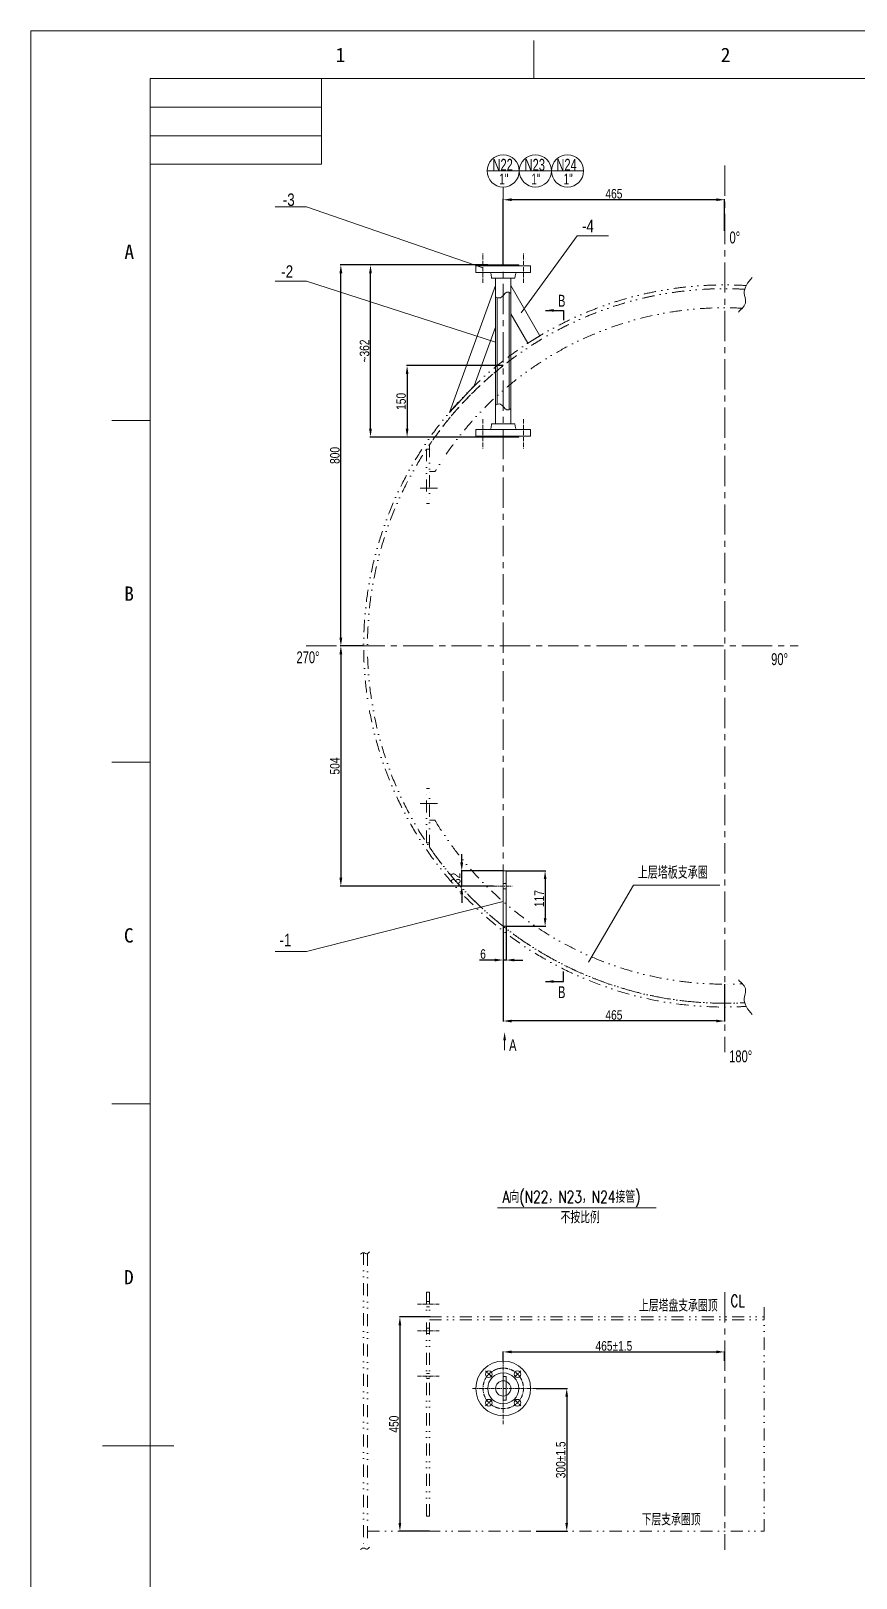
# Model space of a CAD drawing. Header units: millimetres. Extents: x 8160 to 405605, y -30951 to 80400.
# Drawn here: x 162532 to 169462, y 18188 to 31179 of the extents above; entities that cross this region are included whole.
import ezdxf

# ---------------------------------------------------------------- set-up
doc = ezdxf.new("R2010")
doc.units = ezdxf.units.MM
doc.linetypes.add('CENTER', pattern=[50.8, 31.75, -6.35, 6.35, -6.35])
doc.linetypes.add('DIVIDE', pattern=[31.75, 12.7, -6.35, 0, -6.35, 0, -6.35])
doc.layers.get('0').update_dxf_attribs({"lineweight": 13})
doc.layers.get('Defpoints').update_dxf_attribs({"lineweight": 13})
for name, color, linetype, lineweight in [('CENTER', 1, 'CENTER', 13), ('DIM', 7, 'Continuous', 13), ('DIVIDE', 3, 'DIVIDE', 13), ('PROFILE', 4, 'Continuous', 15), ('SEE', 2, 'Continuous', 13)]:
    doc.layers.add(name, color=color, linetype=linetype, lineweight=lineweight)
doc.styles.add('HZ', font='txt.shx', dxfattribs={"width": 0.75, "bigfont": 'tcc_hzdx.shx'})
doc.styles.add('HZDX', font='tcc_simp.shx', dxfattribs={"width": 0.8, "height": 80, "bigfont": 'hzdx.shx'})
doc.styles.add('图签', font='SimSun.ttf', dxfattribs={"height": 3})
doc.dimstyles.new('uni', dxfattribs={"dimtxt": 90, "dimasz": 70, "dimexe": 5, "dimexo": 0.625, "dimgap": 10, "dimtad": 1, "dimdec": 0, "dimdsep": 46, "dimtxsty": 'HZDX', "dimcen": 2.5, "dimadec": 0, "dimazin": 0, "dimtfac": 1, "dimtdec": 0, "dimtmove": 0, "dimatfit": 3, "dimfxl": 0, "dimarcsym": 0})

# ---------------------------------------------------------------- blocks, each defined once
blk = doc.blocks.new('*D534')
at = {"layer": 'Defpoints', "color": 0}
for p in [(166498, 28369), (165691, 27769), (166368, 27769)]:
    blk.add_point(p, dxfattribs=at)
at = {"layer": 'DIM', "color": 0, "lineweight": -2}
for p, q in [((166498, 28369), (165686, 28369)), ((165691, 28299), (165691, 27839)), ((166368, 27769), (165686, 27769))]:
    blk.add_line(p, q, dxfattribs=at)
at = {"layer": 'DIM', "color": 0}
for points in [[(165680, 28299), (165703, 28299), (165691, 28369)], [(165680, 27839), (165703, 27839), (165691, 27769)]]:
    blk.add_solid(points, dxfattribs=at)
at = {"layer": 'DIM', "color": 0, "insert": (165641, 28069), "char_height": 80, "attachment_point": 5, "rotation": 90, "style": 'HZDX'}
blk.add_mtext('150', dxfattribs=at)
blk = doc.blocks.new('*D535')
at = {"layer": 'Defpoints', "color": 0}
for p in [(165384, 29215), (166368, 29215), (166368, 27769)]:
    blk.add_point(p, dxfattribs=at)
at = {"layer": 'DIM', "color": 0, "lineweight": -2}
for p, q in [((166368, 29215), (165379, 29215)), ((165384, 27839), (165384, 29145)), ((166368, 27769), (165379, 27769))]:
    blk.add_line(p, q, dxfattribs=at)
at = {"layer": 'DIM', "color": 0}
for points in [[(165372, 29145), (165395, 29145), (165384, 29215)], [(165372, 27839), (165395, 27839), (165384, 27769)]]:
    blk.add_solid(points, dxfattribs=at)
at = {"layer": 'DIM', "color": 0, "insert": (165334, 28492), "char_height": 80, "attachment_point": 5, "rotation": 90, "style": 'HZDX'}
blk.add_mtext('~362', dxfattribs=at)
blk = doc.blocks.new('*D536')
at = {"layer": 'Defpoints', "color": 0}
for p in [(165135, 29215), (166368, 29215), (165326, 26015)]:
    blk.add_point(p, dxfattribs=at)
at = {"layer": 'DIM', "color": 0, "lineweight": -2}
for p, q in [((166368, 29215), (165130, 29215)), ((165135, 26085), (165135, 29145)), ((165326, 26015), (165130, 26015))]:
    blk.add_line(p, q, dxfattribs=at)
at = {"layer": 'DIM', "color": 0}
for points in [[(165123, 29145), (165147, 29145), (165135, 29215)], [(165123, 26085), (165147, 26085), (165135, 26015)]]:
    blk.add_solid(points, dxfattribs=at)
at = {"layer": 'DIM', "color": 0, "insert": (165085, 27615), "char_height": 80, "attachment_point": 5, "rotation": 90, "style": 'HZDX'}
blk.add_mtext('800', dxfattribs=at)
blk = doc.blocks.new('*D537')
at = {"layer": 'Defpoints', "color": 0}
for p in [(165326, 26015), (165135, 23999), (166418, 23999)]:
    blk.add_point(p, dxfattribs=at)
at = {"layer": 'DIM', "color": 0, "lineweight": -2}
for p, q in [((165325, 26015), (165130, 26015)), ((165135, 25945), (165135, 24069)), ((166417, 23999), (165130, 23999))]:
    blk.add_line(p, q, dxfattribs=at)
at = {"layer": 'DIM', "color": 0}
for points in [[(165123, 25945), (165147, 25945), (165135, 26015)], [(165123, 24069), (165147, 24069), (165135, 23999)]]:
    blk.add_solid(points, dxfattribs=at)
at = {"layer": 'DIM', "color": 0, "insert": (165085, 25007), "char_height": 80, "attachment_point": 5, "rotation": 90, "style": 'HZDX'}
blk.add_mtext('504', dxfattribs=at)
blk = doc.blocks.new('*D538')
at = {"layer": 'Defpoints', "color": 0}
for p in [(166150, 24127), (166498, 24127), (166418, 23999)]:
    blk.add_point(p, dxfattribs=at)
at = {"layer": 'DIM', "color": 0, "lineweight": -2}
for p, q in [((166150, 24197), (166150, 24267)), ((166498, 24127), (166145, 24127)), ((166150, 23999), (166150, 24127)), ((166417, 23999), (166145, 23999)), ((166150, 23929), (166150, 23859))]:
    blk.add_line(p, q, dxfattribs=at)
at = {"layer": 'DIM', "color": 0}
for points in [[(166138, 24197), (166162, 24197), (166150, 24127)], [(166138, 23929), (166162, 23929), (166150, 23999)]]:
    blk.add_solid(points, dxfattribs=at)
at = {"layer": 'DIM', "color": 0, "insert": (166100, 24063), "char_height": 80, "attachment_point": 5, "rotation": 90, "style": 'HZDX'}
blk.add_mtext('32', dxfattribs=at)
blk = doc.blocks.new('*D539')
at = {"layer": 'Defpoints', "color": 0}
for p in [(166498, 23661), (166522, 23661), (166498, 23378)]:
    blk.add_point(p, dxfattribs=at)
at = {"layer": 'DIM', "color": 0, "lineweight": -2}
for p, q in [((166498, 23661), (166498, 23373)), ((166522, 23661), (166522, 23373)), ((166428, 23378), (166299, 23378)), ((166522, 23378), (166498, 23378)), ((166592, 23378), (166662, 23378))]:
    blk.add_line(p, q, dxfattribs=at)
at = {"layer": 'DIM', "color": 0}
for points in [[(166428, 23389), (166428, 23366), (166498, 23378)], [(166592, 23389), (166592, 23366), (166522, 23378)]]:
    blk.add_solid(points, dxfattribs=at)
at = {"layer": 'DIM', "color": 0, "insert": (166329, 23428), "char_height": 80, "attachment_point": 5, "style": 'HZDX'}
blk.add_mtext('6', dxfattribs=at)
blk = doc.blocks.new('*D540')
at = {"layer": 'Defpoints', "color": 0}
for p in [(166498, 29762), (168358, 29501), (166498, 29215)]:
    blk.add_point(p, dxfattribs=at)
at = {"layer": 'DIM', "color": 0, "lineweight": -2}
for p, q in [((166498, 29216), (166498, 29767)), ((168288, 29762), (166568, 29762)), ((168358, 29502), (168358, 29767))]:
    blk.add_line(p, q, dxfattribs=at)
at = {"layer": 'DIM', "color": 0}
for points in [[(166568, 29774), (166568, 29751), (166498, 29762)], [(168288, 29774), (168288, 29751), (168358, 29762)]]:
    blk.add_solid(points, dxfattribs=at)
at = {"layer": 'DIM', "color": 0, "insert": (167428, 29812), "char_height": 80, "attachment_point": 5, "style": 'HZDX'}
blk.add_mtext('465', dxfattribs=at)
blk = doc.blocks.new('*D541')
at = {"layer": 'Defpoints', "color": 0}
for p in [(166522, 24127), (166522, 23661), (166850, 23661)]:
    blk.add_point(p, dxfattribs=at)
at = {"layer": 'DIM', "color": 0, "lineweight": -2}
for p, q in [((166523, 24127), (166855, 24127)), ((166850, 24057), (166850, 23731)), ((166523, 23661), (166855, 23661))]:
    blk.add_line(p, q, dxfattribs=at)
at = {"layer": 'DIM', "color": 0}
for points in [[(166839, 24057), (166862, 24057), (166850, 24127)], [(166839, 23731), (166862, 23731), (166850, 23661)]]:
    blk.add_solid(points, dxfattribs=at)
at = {"layer": 'DIM', "color": 0, "insert": (166800, 23894), "char_height": 80, "attachment_point": 5, "rotation": 90, "style": 'HZDX'}
blk.add_mtext('117', dxfattribs=at)
blk = doc.blocks.new('*D545')
at = {"layer": 'Defpoints', "color": 0}
for p in [(166498, 23661), (168358, 23175), (166498, 22866)]:
    blk.add_point(p, dxfattribs=at)
at = {"layer": 'DIM', "color": 0, "lineweight": -2}
for p, q in [((166498, 23661), (166498, 22861)), ((168358, 23175), (168358, 22861)), ((168288, 22866), (166568, 22866))]:
    blk.add_line(p, q, dxfattribs=at)
at = {"layer": 'DIM', "color": 0}
for points in [[(166568, 22877), (166568, 22854), (166498, 22866)], [(168288, 22877), (168288, 22854), (168358, 22866)]]:
    blk.add_solid(points, dxfattribs=at)
at = {"layer": 'DIM', "color": 0, "insert": (167428, 22916), "char_height": 80, "attachment_point": 5, "style": 'HZDX'}
blk.add_mtext('465', dxfattribs=at)
blk = doc.blocks.new('*D542')
at = {"layer": 'Defpoints', "color": 0}
for p in [(165878, 20381), (165631, 18581), (165878, 18581)]:
    blk.add_point(p, dxfattribs=at)
at = {"layer": 'DIM', "color": 0, "lineweight": -2}
for p, q in [((165878, 20381), (165626, 20381)), ((165631, 20311), (165631, 18651)), ((165878, 18581), (165626, 18581))]:
    blk.add_line(p, q, dxfattribs=at)
at = {"layer": 'DIM', "color": 0}
for points in [[(165619, 20311), (165642, 20311), (165631, 20381)], [(165619, 18651), (165642, 18651), (165631, 18581)]]:
    blk.add_solid(points, dxfattribs=at)
at = {"layer": 'DIM', "color": 0, "insert": (165581, 19481), "char_height": 80, "attachment_point": 5, "rotation": 90, "style": 'HZDX'}
blk.add_mtext('450', dxfattribs=at)
blk = doc.blocks.new('*D543')
at = {"layer": 'Defpoints', "color": 0}
for p in [(166498, 20011), (168358, 20087), (168358, 20011)]:
    blk.add_point(p, dxfattribs=at)
at = {"layer": 'DIM', "color": 0, "lineweight": -2}
for p, q in [((166498, 20012), (166498, 20092)), ((166568, 20087), (168288, 20087)), ((168358, 20012), (168358, 20092))]:
    blk.add_line(p, q, dxfattribs=at)
at = {"layer": 'DIM', "color": 0}
for points in [[(166568, 20099), (166568, 20076), (166498, 20087)], [(168288, 20099), (168288, 20076), (168358, 20087)]]:
    blk.add_solid(points, dxfattribs=at)
at = {"layer": 'DIM', "color": 0, "insert": (167428, 20137), "char_height": 80, "attachment_point": 5, "style": 'HZDX'}
blk.add_mtext('465%%P1.5', dxfattribs=at)
blk = doc.blocks.new('*D544')
at = {"layer": 'Defpoints', "color": 0}
for p in [(166774, 19781), (166774, 18581), (167032, 18581)]:
    blk.add_point(p, dxfattribs=at)
at = {"layer": 'DIM', "color": 0, "lineweight": -2}
for p, q in [((166775, 19781), (167037, 19781)), ((167032, 19711), (167032, 18651)), ((166775, 18581), (167037, 18581))]:
    blk.add_line(p, q, dxfattribs=at)
at = {"layer": 'DIM', "color": 0}
for points in [[(167020, 19711), (167043, 19711), (167032, 19781)], [(167020, 18651), (167043, 18651), (167032, 18581)]]:
    blk.add_solid(points, dxfattribs=at)
at = {"layer": 'DIM', "color": 0, "insert": (166982, 19181), "char_height": 80, "attachment_point": 5, "rotation": 90, "style": 'HZDX'}
blk.add_mtext('300%%P1.5', dxfattribs=at)

msp = doc.modelspace()

# ---------------------------------------------------------------- linework, layer by layer
at = {"color": 7}
for p, q in [((196172.2, 31179.5), (162532.2, 31179.5)), ((162532.2, 31179.5), (162532.2, 7419.5)), ((166756.2, 30779.5), (166756.2, 31099.5)), ((195772.2, 30779.5), (163532.2, 30779.5)), ((163532.2, 30779.5), (163532.2, 7819.5)), ((163532.2, 30779.5), (164972.2, 30779.5)), ((163532.2, 30059.5), (163532.2, 30779.5)), ((163532.2, 30779.5), (164972.2, 30779.5)), ((163532.2, 30539.5), (163532.2, 30779.5)), ((164972.2, 30779.5), (164972.2, 30059.5)), ((164972.2, 30779.5), (164972.2, 30539.5)), ((164972.2, 30539.5), (163532.2, 30539.5)), ((163532.2, 30299.5), (164972.2, 30299.5)), ((163532.2, 30059.5), (163532.2, 30299.5)), ((164972.2, 30299.5), (164972.2, 30059.5)), ((164972.2, 30059.5), (163532.2, 30059.5)), ((164972.2, 30059.5), (163532.2, 30059.5)), ((163532.2, 27909.5), (163212.2, 27909.5)), ((163532.2, 25039.5), (163212.2, 25039.5)), ((163532.2, 22169.5), (163212.2, 22169.5)), ((163132.2, 19299.5), (163732.2, 19299.5))]:
    msp.add_line(p, q, dxfattribs=at)
at = {"layer": 'CENTER', "color": 7, "ltscale": 8}
for p, q in [((168358.5, 30048.8), (168358.5, 22603.6)), ((166498.5, 29868.6), (166498.5, 23516.4)), ((165800.6, 27339.1), (165945.5, 27339.1)), ((164844.2, 26015.1), (168976.3, 26015.1)), ((165800.6, 24691.1), (165945.5, 24691.1)), ((168358.5, 20588.9), (168358.5, 18425.9))]:
    msp.add_line(p, q, dxfattribs=at)
at = {"layer": 'CENTER', "color": 7}
for p, q in [((166328.5, 29063.3), (166328.5, 29315.2)), ((166668.5, 29063.3), (166668.5, 29315.2)), ((166328.5, 27920.8), (166328.5, 27668.9)), ((166668.5, 27920.8), (166668.5, 27668.9)), ((166417.6, 23999.1), (166574.6, 23999.1)), ((165960.7, 20488.9), (165778.9, 20488.9)), ((165960.7, 20264.9), (165778.9, 20264.9)), ((166498.5, 20063.7), (166498.5, 19480)), ((165960.7, 19884.9), (165778.9, 19884.9)), ((166401.9, 19877.6), (166350.7, 19928.8)), ((166595.1, 19877.6), (166646.3, 19928.8)), ((166240.1, 19780.9), (166774.1, 19780.9)), ((166401.9, 19684.3), (166350.7, 19633.1)), ((166595.1, 19684.3), (166646.3, 19633.1))]:
    msp.add_line(p, q, dxfattribs=at)
msp.add_circle((166498.5, 19780.9), 170, dxfattribs=at)
at = {"layer": 'DIM', "color": 7}
msp.add_line((167783.6, 21297.7), (166451.1, 21297.7), dxfattribs=at)
at = {"layer": 'DIVIDE', "color": 7, "ltscale": 8}
for p, q in [((165878.5, 27703.2), (165878.5, 27211.1)), ((165854.5, 27667.4), (165854.5, 27211.1)), ((165854.5, 27667.4), (165878.5, 27667.4)), ((165878.5, 27479.1), (165924.9, 27479.1)), ((165854.5, 27211.1), (165878.5, 27211.1)), ((165854.5, 24819.1), (165878.5, 24819.1)), ((165854.5, 24362.9), (165854.5, 24819.1)), ((165878.5, 24327.1), (165878.5, 24819.1)), ((165878.5, 24551.1), (165924.9, 24551.1)), ((165854.5, 24362.9), (165878.5, 24362.9)), ((165325.9, 20920.1), (165325.9, 18439.8)), ((165358.5, 20912.4), (165358.5, 18432.1)), ((165854.5, 20588.9), (165854.5, 18708.9)), ((165878.5, 20588.9), (165854.5, 20588.9)), ((165878.5, 20588.9), (165878.5, 18708.9)), ((165878.5, 20510.9), (165854.5, 20510.9)), ((165878.5, 20466.9), (165854.5, 20466.9)), ((168690.9, 18580.9), (168690.9, 20468.4)), ((165878.5, 20286.9), (165854.5, 20286.9)), ((165878.5, 20380.9), (168690.9, 20380.9)), ((165878.5, 20356.9), (168690.9, 20356.9)), ((165878.5, 20242.9), (165854.5, 20242.9)), ((165878.5, 19906.9), (165854.5, 19906.9)), ((165878.5, 19862.9), (165854.5, 19862.9)), ((165878.5, 18708.9), (165854.5, 18708.9)), ((165358.5, 18580.9), (168690.9, 18580.9))]:
    msp.add_line(p, q, dxfattribs=at)
for radius, start, end in [(3000, 86.793, 145.75783), (3032, 86.58439, 127.83985), (3000, 86.793, 128.31613), (2840, 87.01008, 148.96959), (3032, 127.83985, 273.41561), (3000, 128.31613, 273.207), (2840, 211.03041, 272.98992), (3000, 214.24217, 273.207)]:
    msp.add_arc((168358.5, 26015.1), radius, start, end, dxfattribs=at)
at = {"layer": 'PROFILE', "color": 7}
for p, q in [((166728.5, 29207.1), (166268.5, 29207.1)), ((166268.5, 29151.1), (166268.5, 29207.1)), ((166268.5, 29151.1), (166380.3, 29151.1)), ((166628.5, 29215.1), (166368.5, 29215.1)), ((166368.5, 29207.1), (166368.5, 29215.1)), ((166616.6, 29151.1), (166380.3, 29151.1)), ((166400.4, 29103.1), (166396.2, 29137.1)), ((166596.6, 29103.1), (166400.4, 29103.1)), ((166434.5, 27880.9), (166434.5, 29103.1)), ((166562.5, 27880.9), (166562.5, 29103.1)), ((166596.6, 29103.1), (166600.8, 29137.1)), ((166728.5, 29151.1), (166616.6, 29151.1)), ((166628.5, 29207.1), (166628.5, 29215.1)), ((166728.5, 29151.1), (166728.5, 29207.1)), ((166046.2, 27976.4), (166434.5, 29043.1)), ((166548.5, 28000.7), (166548.5, 28983.4)), ((166806.8, 28620), (166562.5, 29043.1)), ((166448.5, 28044.5), (166448.5, 28939.5)), ((166704.9, 28556.5), (166562.5, 28803.1)), ((166254.8, 28198.6), (166434.5, 28692.3)), ((166704.9, 28556.5), (166806.8, 28620)), ((166046.2, 27976.4), (166254.8, 28198.6)), ((166268.5, 27832.9), (166268.5, 27776.9)), ((166268.5, 27832.9), (166380.3, 27832.9)), ((166616.6, 27832.9), (166380.3, 27832.9)), ((166400.4, 27880.9), (166396.2, 27847)), ((166596.6, 27880.9), (166400.4, 27880.9)), ((166596.6, 27880.9), (166600.8, 27847)), ((166728.5, 27832.9), (166616.6, 27832.9)), ((166728.5, 27832.9), (166728.5, 27776.9)), ((166728.5, 27776.9), (166268.5, 27776.9)), ((166368.5, 27776.9), (166368.5, 27768.9)), ((166628.5, 27768.9), (166368.5, 27768.9)), ((166628.5, 27776.9), (166628.5, 27768.9)), ((166498.5, 24127.1), (166522.5, 24127.1)), ((166498.5, 24127.1), (166498.5, 23661.3)), ((166522.5, 24127.1), (166522.5, 23661.3)), ((166498.5, 24021.1), (166522.5, 24021.1)), ((166498.5, 23977.1), (166522.5, 23977.1)), ((166498.5, 23661.3), (166522.5, 23661.3)), ((166498.5, 19680.9), (166498.5, 19880.9)), ((166498.5, 19880.9), (166522.5, 19880.9)), ((166522.5, 19680.9), (166522.5, 19880.9)), ((166498.5, 19680.9), (166522.5, 19680.9))]:
    msp.add_line(p, q, dxfattribs=at)
for centre, radius in [((166498.5, 19780.9), 230), ((166378.3, 19901.1), 28), ((166498.5, 19780.9), 130), ((166618.7, 19901.1), 28), ((166498.5, 19780.9), 64), ((166378.3, 19660.7), 28), ((166618.7, 19660.7), 28)]:
    msp.add_circle(centre, radius, dxfattribs=at)
for centre, start, end in [((166380.3, 29135.1), 7, 90), ((166616.6, 29135.1), 90, 173), ((166380.3, 27848.9), 270, 353), ((166616.6, 27848.9), 187, 270)]:
    msp.add_arc(centre, 16, start, end, dxfattribs=at)
at = {"layer": 'SEE', "color": 7}
for p, q in [((166633.5, 30003.6), (166363.5, 30003.6)), ((166903.5, 30003.6), (166633.5, 30003.6)), ((167173.5, 30003.6), (166903.5, 30003.6)), ((164583.4, 29701.5), (164846.2, 29701.5)), ((164846.2, 29701.5), (166328.5, 29189.3)), ((167119.7, 29459.9), (166648.5, 28812.8)), ((167119.7, 29459.9), (167382.5, 29459.9)), ((164583.4, 29077.2), (164846.2, 29077.2)), ((164846.2, 29077.2), (166434.5, 28564.9)), ((167591.7, 24006.1), (167213.7, 23359)), ((167591.7, 24006.1), (168318.1, 24006.1)), ((164846.2, 23448.4), (166498.5, 23869)), ((164583.4, 23448.4), (164846.2, 23448.4)), ((166510.1, 22703.1), (166510.1, 22622.4))]:
    msp.add_line(p, q, dxfattribs=at)
for centre in [(166498.5, 30003.6), (166768.5, 30003.6), (167038.5, 30003.6)]:
    msp.add_circle(centre, 135, dxfattribs=at)
for points in [[(168473.2, 28819.1), (168534.3, 28904.6), (168523, 28976.9), (168587.8, 29109.2)], [(168473.2, 23211.1), (168534.3, 23125.7), (168523, 23053.4), (168587.8, 22921)], [(165299.9, 20908.9), (165334.5, 20918.8), (165349.9, 20910.9), (165375.6, 20929)], [(165299.9, 18428.6), (165334.5, 18438.6), (165349.9, 18430.6), (165375.6, 18448.7)]]:
    msp.add_spline(points, degree=3, dxfattribs=at)
for points in [[(166562.5, 28973.8), (166550.8, 28983.6), (166520.1, 28999.1), (166484, 28928), (166449, 28937.7), (166434.5, 28946.1)], [(166562.5, 28010.3), (166550.8, 28000.5), (166520.1, 27985), (166484, 28056), (166449, 28046.3), (166434.5, 28038)]]:
    msp.add_open_spline(points, degree=3, knots=[8.549567, 8.549567, 8.549567, 8.549567, 18.9505982, 36.5846807, 48.1692215, 48.1692215, 48.1692215, 48.1692215], dxfattribs=at)
msp.add_solid([(166521.7, 22703.1), (166510.1, 22773.1), (166498.4, 22703.1)], dxfattribs=at)

# ---------------------------------------------------------------- texts
at = {"color": 7, "style": '图签'}
for s, p in [('1', (165090.6, 30918.6)), ('2', (168325.2, 30918.6)), ('A', (163316.9, 29264.6)), ('B', (163315.6, 26394.6)), ('C', (163312.9, 23524.6)), ('D', (163313.6, 20654.6))]:
    msp.add_text(s, height=120, dxfattribs=at).set_placement(p)
at = {"layer": 'DIM', "color": 7, "style": 'HZ', "width": 0.75}
for s, p in [('A向(N22，N23，N24接管)', (166492.8, 21339.5)), ('不按比例', (166980.2, 21167.2)), ('上层塔盘支承圈顶', (167638.7, 20425.8)), ('CL', (168406.5, 20466)), ('下层支承圈顶', (167660.9, 18629.6))]:
    msp.add_text(s, height=100, dxfattribs=at).set_placement(p)
at = {"layer": 'SEE', "color": 7, "style": 'HZDX'}
for s, height, width, p in [('N22', 100, 0.7, (166407.7, 30005.5)), ('N23', 100, 0.7, (166677.7, 30005.5)), ('N24', 100, 0.7, (166944.6, 30005.5)), ('1"', 90, 0.7, (166465, 29891.2)), ('1"', 90, 0.7, (166735, 29891.2)), ('1"', 90, 0.7, (167005, 29891.2)), ('-3', 104.92, 0.8, (164647.5, 29710)), ('-4', 104.92, 0.8, (167160, 29488.9)), ('0%%D', 100, 0.7, (168398.9, 29395.3)), ('-2', 104.92, 0.8, (164634.2, 29106.6)), ('B', 100, 0.7, (166958.5, 28863.7)), ('270%%D', 100, 0.7, (164762.2, 25869.8)), ('90%%D', 100, 0.7, (168748.7, 25854.4)), ('上层塔板支承圈', 104.92, 0.8, (167628.5, 24060)), ('-1', 104.92, 0.8, (164619.6, 23493.5)), ('B', 100, 0.7, (166958.5, 23057.9)), ('A', 100, 0.7, (166547.8, 22612.8)), ('180%%D', 100, 0.7, (168396, 22519.1))]:
    msp.add_text(s, height=height, dxfattribs=dict(at, width=width)).set_placement(p)

# ---------------------------------------------------------------- dimensions: what is measured, and where the dimension line sits
at = {"layer": 'DIM', "color": 7}
for base, p1, p2, text, picture, middle in [((166498.5, 29762.3), (168358.5, 29501.4), (166498.5, 29215.1), '465', '*D540', (167428.5, 29812.3)), ((166498.5, 23377.5), (166522.5, 23661.3), (166498.5, 23661.3), '6', '*D539', (166328.7, 23427.5)), ((166498.5, 22865.6), (168358.5, 23175.1), (166498.5, 23661.3), '465', '*D545', (167428.5, 22915.6)), ((168358.5, 20087.4), (166498.5, 20010.9), (168358.5, 20010.9), '465%%P1.5', '*D543', (167428.5, 20137.4))]:
    dim = msp.add_linear_dim(base=base, p1=p1, p2=p2, text=text, dimstyle='uni', dxfattribs=at)
    dim.commit()
    dim.dimension.update_dxf_attribs({"geometry": picture, "text_midpoint": middle})
for base, p1, p2, angle, text, picture, middle in [((165135.1, 29215.1), (165326.5, 26015.1), (166368.5, 29215.1), 270, '800', '*D536', (165085.1, 27615.1)), ((165383.8, 29215.1), (166368.5, 27768.9), (166368.5, 29215.1), 270, '~362', '*D535', (165333.8, 28492)), ((165691.3, 27768.9), (166498.5, 28368.9), (166368.5, 27768.9), 270, '150', '*D534', (165641.3, 28068.9)), ((165135.1, 23999.1), (165325.9, 26015.1), (166417.6, 23999.1), 270, '504', '*D537', (165085.1, 25007.1)), ((166149.9, 24127.1), (166417.6, 23999.1), (166498.5, 24127.1), 270, '32', '*D538', (166099.9, 24063.1)), ((166850.3, 23661.3), (166522.5, 24127.1), (166522.5, 23661.3), 270, '117', '*D541', (166800.3, 23894.2)), ((165630.6, 18580.9), (165878.5, 20380.9), (165878.5, 18580.9), 90, '450', '*D542', (165580.6, 19480.9)), ((167031.8, 18580.9), (166774.1, 19780.9), (166774.1, 18580.9), 90, '300%%P1.5', '*D544', (166981.8, 19180.9))]:
    dim = msp.add_linear_dim(base=base, p1=p1, p2=p2, angle=angle, text=text, dimstyle='uni', dxfattribs=at)
    dim.commit()
    dim.dimension.update_dxf_attribs({"geometry": picture, "text_midpoint": middle})

# ---------------------------------------------------------------- leaders
at = {"layer": 'SEE', "color": 7}
for points in [[(166852.9, 28832.7), (167003.6, 28832.7), (167003.6, 28749.6)], [(166852.9, 23197.6), (167003.6, 23197.6), (167003.6, 23280.7)]]:
    msp.add_leader(points, dimstyle='uni', override={"dimgap": 10, "dimtad": 0}, dxfattribs=at)

doc.saveas('drawing.dxf')
